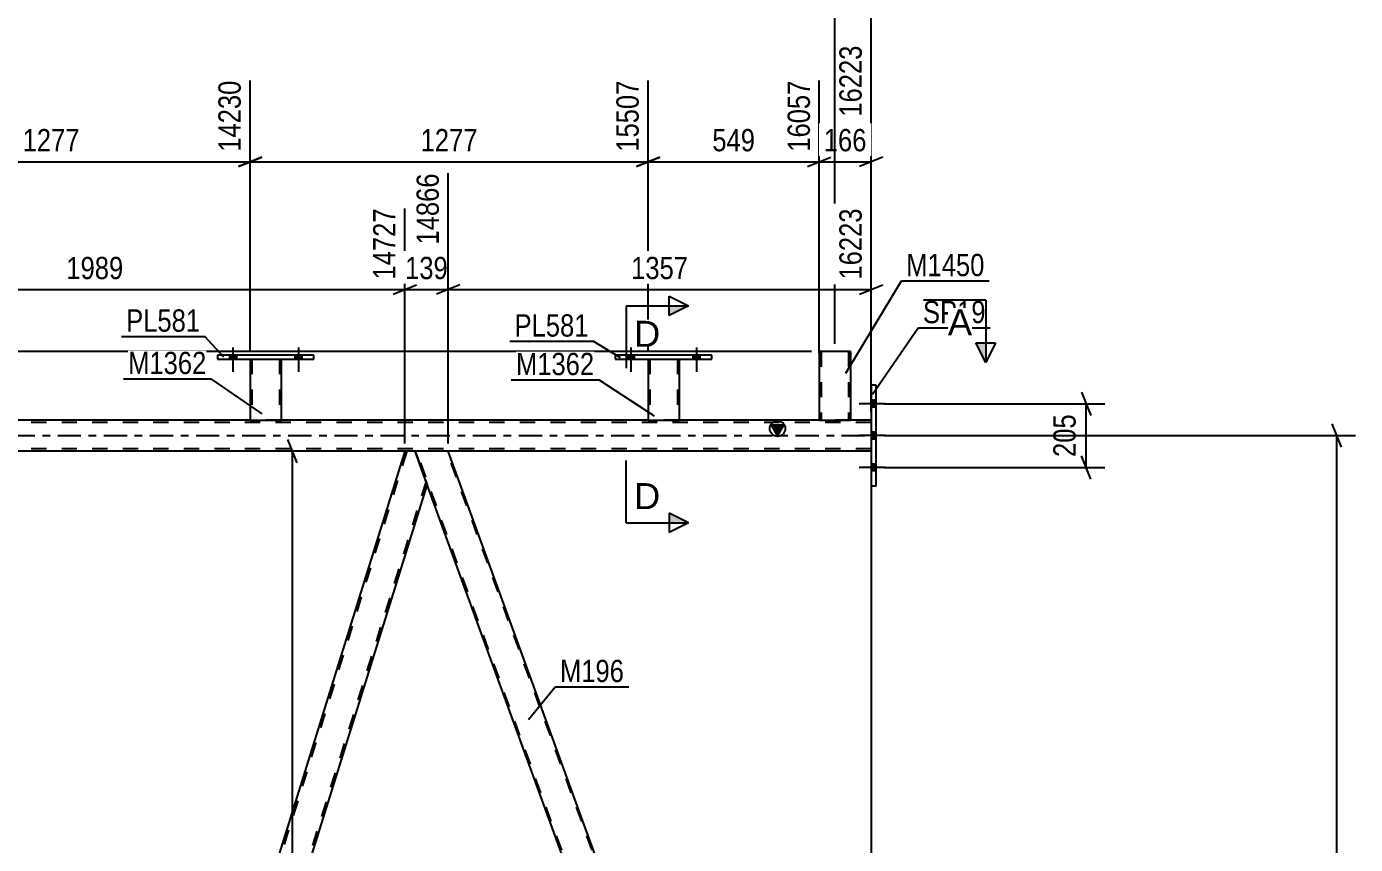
# Model space of a CAD drawing. Header units: millimetres. Extents: x 0 to 1797, y -6 to 560.
# Drawn here: x 1615.5 to 1786, y 374.3 to 479.4 of the extents above; entities that cross this region are included whole.
import ezdxf

# ---------------------------------------------------------------- set-up
doc = ezdxf.new("R2010")
doc.units = ezdxf.units.MM
doc.linetypes.add('DXK_LINE_DOT2', pattern=[3.9198, 1.9599, -1.9599])
doc.linetypes.add('DXK_LINE_DOT3', pattern=[5.9187, 2.979, -0.9799, 0.9799, -0.9799])
doc.styles.add('Arial', font='ARIAL.TTF', dxfattribs={"height": 0.2})
doc.styles.add('Arial Narrow', font='ARIALN.TTF', dxfattribs={"height": 0.2})

# ---------------------------------------------------------------- blocks, each defined once
blk = doc.blocks.new('Bolt-814276781-4158 - 3708')
at = {"linetype": 'Continuous'}
for points in [[(1692.59, 436.66), (1693.47, 436.66), (1693.47, 437.14), (1692.59, 437.14)], [(1700.99, 436.66), (1701.87, 436.66), (1701.87, 437.14), (1700.99, 437.14)]]:
    blk.add_hatch(color=1, dxfattribs=at).paths.add_polyline_path(points)
at = {"color": 1, "linetype": 'Continuous'}
for p, q in [((1692.59, 437.14), (1692.59, 436.66)), ((1693.03, 438.14), (1693.03, 435.02)), ((1693.47, 437.14), (1693.47, 436.66)), ((1700.99, 437.14), (1700.99, 436.66)), ((1701.43, 438.14), (1701.43, 435.02)), ((1701.87, 437.14), (1701.87, 436.66))]:
    blk.add_line(p, q, dxfattribs=at)
blk = doc.blocks.new('Bolt-814276781-3748 - 3708')
at = {"linetype": 'Continuous'}
for points in [[(1723.85, 431.36), (1723.85, 430.48), (1724.49, 430.48), (1724.49, 431.36)], [(1723.85, 431.36), (1723.85, 430.48), (1724.49, 430.48), (1724.49, 431.36)], [(1723.85, 431.36), (1723.85, 430.48), (1724.49, 430.48), (1724.49, 431.36)], [(1723.85, 427.26), (1723.85, 426.38), (1724.49, 426.38), (1724.49, 427.26)], [(1723.85, 427.26), (1723.85, 426.38), (1724.49, 426.38), (1724.49, 427.26)], [(1723.85, 423.16), (1723.85, 422.28), (1724.49, 422.28), (1724.49, 423.16)], [(1723.85, 423.16), (1723.85, 422.28), (1724.49, 422.28), (1724.49, 423.16)], [(1723.85, 423.16), (1723.85, 422.28), (1724.49, 422.28), (1724.49, 423.16)]]:
    blk.add_hatch(color=1, dxfattribs=at).paths.add_polyline_path(points)
at = {"color": 1, "linetype": 'Continuous'}
for p, q in [((1725.65, 430.92), (1722.33, 430.92)), ((1725.65, 430.92), (1722.33, 430.92)), ((1725.65, 430.92), (1722.33, 430.92)), ((1724.49, 431.36), (1723.85, 431.36)), ((1724.49, 431.36), (1723.85, 431.36)), ((1724.49, 431.36), (1723.85, 431.36)), ((1724.49, 430.48), (1723.85, 430.48)), ((1724.49, 430.48), (1723.85, 430.48)), ((1724.49, 430.48), (1723.85, 430.48)), ((1725.65, 426.82), (1722.33, 426.82)), ((1725.65, 426.82), (1722.33, 426.82)), ((1724.49, 427.26), (1723.85, 427.26)), ((1724.49, 427.26), (1723.85, 427.26)), ((1724.49, 426.38), (1723.85, 426.38)), ((1724.49, 426.38), (1723.85, 426.38)), ((1724.49, 423.16), (1723.85, 423.16)), ((1724.49, 423.16), (1723.85, 423.16)), ((1724.49, 423.16), (1723.85, 423.16)), ((1725.65, 422.72), (1722.33, 422.72)), ((1725.65, 422.72), (1722.33, 422.72)), ((1725.65, 422.72), (1722.33, 422.72)), ((1724.49, 422.28), (1723.85, 422.28)), ((1724.49, 422.28), (1723.85, 422.28)), ((1724.49, 422.28), (1723.85, 422.28))]:
    blk.add_line(p, q, dxfattribs=at)
blk = doc.blocks.new('Part-814276781-3942 - 3708')
at = {"color": 2, "linetype": 'Continuous'}
for p, q in [((1724.49, 433.32), (1723.85, 433.32)), ((1723.85, 433.32), (1723.85, 420.32)), ((1724.49, 420.32), (1724.49, 433.32)), ((1724.49, 420.32), (1723.85, 420.32))]:
    blk.add_line(p, q, dxfattribs=at)
blk = doc.blocks.new('Part-814276781-3911 - 3708')
at = {"linetype": 'Continuous'}
blk.add_hatch(color=2, dxfattribs=at).paths.add_polyline_path([(1711.85, 426.82), (1711.05, 428.22), (1712.65, 428.22)])
at = {"color": 7, "linetype": 'DXK_LINE_DOT2'}
for p, q in [((1723.85, 428.5), (1074.94, 428.5)), ((1648.15, 428.82), (1644.15, 428.82)), ((1699.23, 428.82), (1695.23, 428.82)), ((1721.21, 428.82), (1717.21, 428.82)), ((1723.85, 428.82), (1723.85, 424.82)), ((1723.85, 425.14), (1074.94, 425.14)), ((1669.58, 424.82), (1664.01, 424.82))]:
    blk.add_line(p, q, dxfattribs=at)
at = {"color": 2, "linetype": 'Continuous'}
for p, q in [((1644.15, 428.82), (1597.07, 428.82)), ((1695.23, 428.82), (1648.15, 428.82)), ((1717.21, 428.82), (1699.23, 428.82)), ((1711.85, 426.82), (1711.05, 428.22)), ((1711.05, 428.22), (1712.65, 428.22)), ((1712.65, 428.22), (1711.85, 426.82)), ((1723.85, 428.82), (1721.21, 428.82)), ((1664.01, 424.82), (1584.45, 424.82)), ((1723.85, 424.82), (1669.58, 424.82))]:
    blk.add_line(p, q, dxfattribs=at)
at = {"color": 7, "linetype": 'DXK_LINE_DOT3'}
blk.add_line((1074.94, 426.82), (1723.85, 426.82), dxfattribs=at)
at = {"color": 2, "linetype": 'Continuous'}
blk.add_circle((1711.85, 427.72), 1, dxfattribs=at)
blk = doc.blocks.new('Part-814276781-3986 - 3708')
at = {"color": 2, "linetype": 'Continuous'}
for p, q in [((1669.58, 424.82), (1665.33, 424.82)), ((1713.7, 303.6), (1669.58, 424.82)), ((1709.45, 303.6), (1666.85, 420.62))]:
    blk.add_line(p, q, dxfattribs=at)
at = {"color": 7, "linetype": 'DXK_LINE_DOT2'}
for p, q in [((1665.33, 424.82), (1666.85, 420.62)), ((1709.62, 303.6), (1665.5, 424.82)), ((1713.53, 303.6), (1669.41, 424.82)), ((1709.45, 303.6), (1713.7, 303.6))]:
    blk.add_line(p, q, dxfattribs=at)
blk = doc.blocks.new('Part-814276781-4017 - 3708')
at = {"color": 2, "linetype": 'Continuous'}
for p, q in [((1584.45, 424.82), (1580.19, 424.82)), ((1626.82, 308.42), (1584.45, 424.82)), ((1622.56, 308.42), (1581.72, 420.62))]:
    blk.add_line(p, q, dxfattribs=at)
at = {"color": 7, "linetype": 'DXK_LINE_DOT2'}
for p, q in [((1580.19, 424.82), (1581.72, 420.62)), ((1624.48, 303.6), (1580.36, 424.82)), ((1628.4, 303.6), (1584.28, 424.82)), ((1624.31, 303.6), (1622.56, 308.42)), ((1628.57, 303.6), (1626.82, 308.42)), ((1628.57, 303.6), (1624.31, 303.6))]:
    blk.add_line(p, q, dxfattribs=at)
blk = doc.blocks.new('Part-814276781-4022 - 3708')
at = {"color": 7, "linetype": 'DXK_LINE_DOT2'}
for p, q in [((1664.26, 424.82), (1627.44, 306.7)), ((1666.74, 420.94), (1630.16, 303.6)), ((1666.87, 420.57), (1666.85, 420.62)), ((1666.87, 420.57), (1666.85, 420.62)), ((1627.73, 308.42), (1627.31, 307.07)), ((1628.57, 303.6), (1627.31, 307.07)), ((1631.91, 308.42), (1630.41, 303.6)), ((1630.41, 303.6), (1628.57, 303.6))]:
    blk.add_line(p, q, dxfattribs=at)
at = {"color": 2, "linetype": 'Continuous'}
for p, q in [((1664.01, 424.82), (1627.73, 308.42)), ((1665.33, 424.82), (1664.01, 424.82)), ((1666.85, 420.62), (1665.33, 424.82)), ((1666.87, 420.57), (1631.91, 308.42))]:
    blk.add_line(p, q, dxfattribs=at)
blk = doc.blocks.new('Bolt-814276781-4161 - 3708')
at = {"linetype": 'Continuous'}
for points in [[(1641.51, 436.66), (1642.39, 436.66), (1642.39, 437.14), (1641.51, 437.14)], [(1649.91, 436.66), (1650.79, 436.66), (1650.79, 437.14), (1649.91, 437.14)]]:
    blk.add_hatch(color=1, dxfattribs=at).paths.add_polyline_path(points)
at = {"color": 1, "linetype": 'Continuous'}
for p, q in [((1641.51, 437.14), (1641.51, 436.66)), ((1641.95, 438.14), (1641.95, 435.02)), ((1642.39, 437.14), (1642.39, 436.66)), ((1649.91, 437.14), (1649.91, 436.66)), ((1650.35, 438.14), (1650.35, 435.02)), ((1650.79, 437.14), (1650.79, 436.66))]:
    blk.add_line(p, q, dxfattribs=at)
blk = doc.blocks.new('Part-814276781-4102 - 3708')
at = {"color": 2, "linetype": 'Continuous'}
for p, q in [((1717.21, 437.62), (1717.21, 428.82)), ((1721.21, 437.62), (1717.21, 437.62)), ((1721.21, 437.62), (1721.21, 428.82)), ((1717.21, 428.82), (1721.21, 428.82))]:
    blk.add_line(p, q, dxfattribs=at)
at = {"color": 7, "linetype": 'DXK_LINE_DOT2'}
for p, q in [((1717.45, 437.62), (1717.45, 428.82)), ((1720.9, 437.62), (1720.91, 437.62)), ((1720.91, 437.62), (1720.95, 437.62)), ((1720.95, 437.62), (1720.97, 437.62)), ((1720.97, 437.62), (1720.97, 428.82)), ((1720.95, 428.82), (1720.91, 428.82)), ((1720.95, 428.82), (1720.91, 428.82)), ((1720.97, 428.82), (1720.95, 428.82)), ((1720.95, 428.82), (1720.97, 428.82))]:
    blk.add_line(p, q, dxfattribs=at)
blk = doc.blocks.new('Part-814276781-4107 - 3708')
at = {"color": 2, "linetype": 'Continuous'}
for p, q in [((1691.03, 437.14), (1691.03, 436.66)), ((1703.43, 437.14), (1691.03, 437.14)), ((1691.03, 436.66), (1703.43, 436.66)), ((1703.43, 436.66), (1703.43, 437.14))]:
    blk.add_line(p, q, dxfattribs=at)
blk = doc.blocks.new('Part-814276781-4112 - 3708')
at = {"color": 2, "linetype": 'Continuous'}
for p, q in [((1695.23, 436.66), (1695.23, 428.82)), ((1699.23, 436.66), (1699.23, 428.82)), ((1695.23, 428.82), (1699.23, 428.82))]:
    blk.add_line(p, q, dxfattribs=at)
at = {"color": 7, "linetype": 'DXK_LINE_DOT2'}
for p, q in [((1695.23, 436.66), (1699.23, 436.66)), ((1695.23, 436.66), (1695.23, 436.66)), ((1695.23, 436.66), (1695.23, 436.66)), ((1695.47, 436.66), (1695.47, 428.82)), ((1698.99, 436.66), (1698.99, 428.82)), ((1699.23, 436.66), (1699.23, 436.66)), ((1699.23, 436.66), (1699.23, 436.66)), ((1698.94, 428.82), (1698.97, 428.82)), ((1698.94, 428.82), (1698.97, 428.82)), ((1698.97, 428.82), (1698.99, 428.82)), ((1698.97, 428.82), (1698.99, 428.82))]:
    blk.add_line(p, q, dxfattribs=at)
blk = doc.blocks.new('Part-814276781-4117 - 3708')
at = {"color": 2, "linetype": 'Continuous'}
for p, q in [((1639.95, 437.14), (1639.95, 436.66)), ((1652.35, 437.14), (1639.95, 437.14)), ((1639.95, 436.66), (1652.35, 436.66)), ((1652.35, 436.66), (1652.35, 437.14))]:
    blk.add_line(p, q, dxfattribs=at)
blk = doc.blocks.new('Part-814276781-4122 - 3708')
at = {"color": 2, "linetype": 'Continuous'}
for p, q in [((1644.15, 436.66), (1644.15, 428.82)), ((1648.15, 436.66), (1648.15, 428.82)), ((1644.15, 428.82), (1648.15, 428.82))]:
    blk.add_line(p, q, dxfattribs=at)
at = {"color": 7, "linetype": 'DXK_LINE_DOT2'}
for p, q in [((1644.15, 436.66), (1648.15, 436.66)), ((1644.15, 436.66), (1644.15, 436.66)), ((1644.15, 436.66), (1644.15, 436.66)), ((1644.39, 436.66), (1644.39, 428.82)), ((1647.91, 436.66), (1647.91, 428.82)), ((1648.15, 436.66), (1648.15, 436.66)), ((1648.15, 436.66), (1648.15, 436.66)), ((1647.86, 428.82), (1647.89, 428.82)), ((1647.86, 428.82), (1647.89, 428.82)), ((1647.89, 428.82), (1647.91, 428.82)), ((1647.89, 428.82), (1647.91, 428.82))]:
    blk.add_line(p, q, dxfattribs=at)
blk = doc.blocks.new('Bolt-814276781-4159 - 3708')
at = {"linetype": 'Continuous'}
for points in [[(1692.59, 436.66), (1693.47, 436.66), (1693.47, 437.14), (1692.59, 437.14)], [(1700.99, 436.66), (1701.87, 436.66), (1701.87, 437.14), (1700.99, 437.14)]]:
    blk.add_hatch(color=1, dxfattribs=at).paths.add_polyline_path(points)
at = {"color": 1, "linetype": 'Continuous'}
for p, q in [((1692.59, 437.14), (1692.59, 436.66)), ((1693.03, 438.14), (1693.03, 435.02)), ((1693.47, 437.14), (1693.47, 436.66)), ((1700.99, 437.14), (1700.99, 436.66)), ((1701.43, 438.14), (1701.43, 435.02)), ((1701.87, 437.14), (1701.87, 436.66))]:
    blk.add_line(p, q, dxfattribs=at)
blk = doc.blocks.new('Bolt-814276781-4160 - 3708')
at = {"linetype": 'Continuous'}
for points in [[(1641.51, 436.66), (1642.39, 436.66), (1642.39, 437.14), (1641.51, 437.14)], [(1649.91, 436.66), (1650.79, 436.66), (1650.79, 437.14), (1649.91, 437.14)]]:
    blk.add_hatch(color=1, dxfattribs=at).paths.add_polyline_path(points)
at = {"color": 1, "linetype": 'Continuous'}
for p, q in [((1641.51, 437.14), (1641.51, 436.66)), ((1641.95, 438.14), (1641.95, 435.02)), ((1642.39, 437.14), (1642.39, 436.66)), ((1649.91, 437.14), (1649.91, 436.66)), ((1650.35, 438.14), (1650.35, 435.02)), ((1650.79, 437.14), (1650.79, 436.66))]:
    blk.add_line(p, q, dxfattribs=at)
blk = doc.blocks.new('StraightDimension-814276781-4329 - 3708')
at = {"color": 7, "linetype": 'Continuous'}
for p, q in [((1695.23, 437.66), (1695.23, 472.43)), ((1717.21, 437.43), (1717.21, 472.43)), ((1696.73, 462.59), (1693.73, 461.39)), ((1715.71, 461.39), (1718.71, 462.59)), ((1695.23, 461.99), (1717.21, 461.99))]:
    blk.add_line(p, q, dxfattribs=at)
at = {"color": 0, "linetype": 'Continuous'}
blk.add_wipeout([(1716.61, 473.03), (1712.41, 473.03), (1712.41, 462.69), (1716.61, 462.69)], dxfattribs=at)
at = {"color": 0}
blk.add_wipeout([(1709.56, 462.74), (1709.56, 466.94), (1702.88, 466.94), (1702.88, 462.74)], dxfattribs=at)
at = {"color": 3, "linetype": 'Continuous', "style": 'Arial Narrow'}
blk.add_text('16057', height=2.863, rotation=90.0002, dxfattribs=at).set_placement((1716.01, 463.29))
at = {"color": 3, "style": 'Arial Narrow'}
blk.add_text('549', height=2.863, dxfattribs=at).set_placement((1703.48, 463.34))
blk = doc.blocks.new('StraightDimension-814276781-5131 - 3708')
at = {"color": 7, "linetype": 'Continuous'}
for p, q in [((1719.21, 438.62), (1719.21, 502.55)), ((1723.85, 429.82), (1723.85, 502.55)), ((1717.71, 487), (1720.71, 488.2)), ((1725.35, 488.2), (1722.35, 487)), ((1719.21, 487.6), (1723.85, 487.6))]:
    blk.add_line(p, q, dxfattribs=at)
at = {"color": 0}
blk.add_wipeout([(1724.87, 488.35), (1724.87, 492.55), (1718.19, 492.55), (1718.19, 488.35)], dxfattribs=at)
at = {"color": 3, "style": 'Arial Narrow'}
blk.add_text('116', height=2.863, dxfattribs=at).set_placement((1718.79, 488.95))
at = {"color": 0, "linetype": 'Continuous'}
blk.add_wipeout([(1723.25, 503.14), (1719.05, 503.14), (1719.05, 492.8), (1723.25, 492.8)], dxfattribs=at)
at = {"color": 3, "linetype": 'Continuous', "style": 'Arial Narrow'}
blk.add_text('16223', height=2.863, rotation=90.0002, dxfattribs=at).set_placement((1722.65, 493.4))
blk = doc.blocks.new('StraightDimension-814276781-4388 - 3708')
at = {"color": 7, "linetype": 'Continuous'}
for p, q in [((1750.86, 432.42), (1752.06, 429.42)), ((1725.49, 430.92), (1753.86, 430.92)), ((1751.46, 422.72), (1751.46, 430.92)), ((1752.06, 421.22), (1750.86, 424.22)), ((1725.49, 422.72), (1753.86, 422.72))]:
    blk.add_line(p, q, dxfattribs=at)
at = {"color": 0}
blk.add_wipeout([(1750.71, 430.16), (1746.51, 430.16), (1746.51, 423.48), (1750.71, 423.48)], dxfattribs=at)
at = {"color": 3, "style": 'Arial Narrow'}
blk.add_text('205', height=2.863, rotation=90.0002, dxfattribs=at).set_placement((1750.11, 424.08))
blk = doc.blocks.new('StraightDimension-814276781-4309 - 3708')
at = {"color": 7, "linetype": 'Continuous'}
for p, q in [((1593.07, 437.66), (1593.07, 472.43)), ((1644.15, 437.66), (1644.15, 472.43)), ((1594.57, 462.59), (1591.57, 461.39)), ((1642.65, 461.39), (1645.65, 462.59)), ((1593.07, 461.99), (1644.15, 461.99))]:
    blk.add_line(p, q, dxfattribs=at)
at = {"color": 0, "linetype": 'Continuous'}
blk.add_wipeout([(1643.55, 473.03), (1639.35, 473.03), (1639.35, 462.69), (1643.55, 462.69)], dxfattribs=at)
at = {"color": 0}
blk.add_wipeout([(1622.87, 462.74), (1622.87, 466.94), (1614.36, 466.94), (1614.36, 462.74)], dxfattribs=at)
at = {"color": 3, "linetype": 'Continuous', "style": 'Arial Narrow'}
blk.add_text('14230', height=2.863, rotation=90.0002, dxfattribs=at).set_placement((1642.95, 463.29))
at = {"color": 3, "style": 'Arial Narrow'}
blk.add_text('1277', height=2.863, dxfattribs=at).set_placement((1614.96, 463.34))
blk = doc.blocks.new('StraightDimension-814276781-4319 - 3708')
at = {"color": 7, "linetype": 'Continuous'}
for p, q in [((1644.15, 437.66), (1644.15, 472.43)), ((1695.23, 437.66), (1695.23, 472.43)), ((1645.65, 462.59), (1642.65, 461.39)), ((1693.73, 461.39), (1696.73, 462.59)), ((1644.15, 461.99), (1695.23, 461.99))]:
    blk.add_line(p, q, dxfattribs=at)
at = {"color": 0, "linetype": 'Continuous'}
blk.add_wipeout([(1694.63, 473.03), (1690.43, 473.03), (1690.43, 462.69), (1694.63, 462.69)], dxfattribs=at)
at = {"color": 0}
blk.add_wipeout([(1673.95, 462.74), (1673.95, 466.94), (1665.44, 466.94), (1665.44, 462.74)], dxfattribs=at)
at = {"color": 3, "linetype": 'Continuous', "style": 'Arial Narrow'}
blk.add_text('15507', height=2.863, rotation=90.0002, dxfattribs=at).set_placement((1694.03, 463.29))
at = {"color": 3, "style": 'Arial Narrow'}
blk.add_text('1277', height=2.863, dxfattribs=at).set_placement((1666.04, 463.34))
blk = doc.blocks.new('StraightDimension-814276781-4339 - 3708')
at = {"color": 7, "linetype": 'Continuous'}
for p, q in [((1723.85, 429.82), (1723.85, 476.93)), ((1717.21, 437.43), (1717.21, 472.43)), ((1715.71, 461.39), (1718.71, 462.59)), ((1725.35, 462.59), (1722.35, 461.39)), ((1717.21, 461.99), (1723.85, 461.99))]:
    blk.add_line(p, q, dxfattribs=at)
at = {"color": 0}
blk.add_wipeout([(1723.87, 462.74), (1723.87, 466.94), (1717.19, 466.94), (1717.19, 462.74)], dxfattribs=at)
at = {"color": 3, "style": 'Arial Narrow'}
blk.add_text('166', height=2.863, dxfattribs=at).set_placement((1717.79, 463.34))
at = {"color": 0, "linetype": 'Continuous'}
blk.add_wipeout([(1723.25, 477.53), (1719.05, 477.53), (1719.05, 467.19), (1723.25, 467.19)], dxfattribs=at)
at = {"color": 3, "linetype": 'Continuous', "style": 'Arial Narrow'}
blk.add_text('16223', height=2.863, rotation=90.0002, dxfattribs=at).set_placement((1722.65, 467.79))
blk = doc.blocks.new('StraightDimension-814276781-4619 - 3708')
at = {"color": 7, "linetype": 'Continuous'}
for p, q in [((1584.45, 425.82), (1584.45, 460.51)), ((1664.01, 425.82), (1664.01, 456.01)), ((1585.95, 446.17), (1582.95, 444.97)), ((1584.45, 445.57), (1664.01, 445.57)), ((1662.51, 444.97), (1665.51, 446.17))]:
    blk.add_line(p, q, dxfattribs=at)
at = {"color": 0, "linetype": 'Continuous'}
blk.add_wipeout([(1663.41, 456.61), (1659.21, 456.61), (1659.21, 446.27), (1663.41, 446.27)], dxfattribs=at)
at = {"color": 0}
blk.add_wipeout([(1628.48, 446.32), (1628.48, 450.52), (1619.97, 450.52), (1619.97, 446.32)], dxfattribs=at)
at = {"color": 3, "linetype": 'Continuous', "style": 'Arial Narrow'}
blk.add_text('14727', height=2.863, rotation=90.0002, dxfattribs=at).set_placement((1662.81, 446.87))
at = {"color": 3, "style": 'Arial Narrow'}
blk.add_text('1989', height=2.863, dxfattribs=at).set_placement((1620.57, 446.92))
blk = doc.blocks.new('StraightDimension-814276781-5132 - 3708')
at = {"color": 7, "linetype": 'Continuous'}
blk.add_line((1719.21, 438.62), (1719.21, 502.55), dxfattribs=at)
blk = doc.blocks.new('StraightDimension-814276781-4638 - 3708')
at = {"color": 7, "linetype": 'Continuous'}
for p, q in [((1669.58, 425.82), (1669.58, 460.51)), ((1664.01, 425.82), (1664.01, 456.01)), ((1662.51, 444.97), (1665.51, 446.17)), ((1664.01, 445.57), (1669.58, 445.57)), ((1671.08, 446.17), (1668.08, 444.97))]:
    blk.add_line(p, q, dxfattribs=at)
at = {"color": 0}
blk.add_wipeout([(1670.14, 446.32), (1670.14, 450.52), (1663.45, 450.52), (1663.45, 446.32)], dxfattribs=at)
at = {"color": 3, "style": 'Arial Narrow'}
blk.add_text('139', height=2.863, dxfattribs=at).set_placement((1664.05, 446.92))
at = {"color": 0, "linetype": 'Continuous'}
blk.add_wipeout([(1668.98, 461.11), (1664.78, 461.11), (1664.78, 450.77), (1668.98, 450.77)], dxfattribs=at)
at = {"color": 3, "linetype": 'Continuous', "style": 'Arial Narrow'}
blk.add_text('14866', height=2.863, rotation=90.0002, dxfattribs=at).set_placement((1668.38, 451.37))
blk = doc.blocks.new('StraightDimension-814276781-4663 - 3708')
at = {"color": 7, "linetype": 'Continuous'}
for p, q in [((1669.58, 425.82), (1669.58, 460.51)), ((1723.85, 429.82), (1723.85, 456.01)), ((1671.08, 446.17), (1668.08, 444.97)), ((1669.58, 445.57), (1723.85, 445.57)), ((1722.35, 444.97), (1725.35, 446.17))]:
    blk.add_line(p, q, dxfattribs=at)
at = {"color": 0, "linetype": 'Continuous'}
blk.add_wipeout([(1723.25, 456.61), (1719.05, 456.61), (1719.05, 446.27), (1723.25, 446.27)], dxfattribs=at)
at = {"color": 0}
blk.add_wipeout([(1700.97, 446.32), (1700.97, 450.52), (1692.46, 450.52), (1692.46, 446.32)], dxfattribs=at)
at = {"color": 3, "linetype": 'Continuous', "style": 'Arial Narrow'}
blk.add_text('16223', height=2.863, rotation=90.0002, dxfattribs=at).set_placement((1722.65, 446.87))
at = {"color": 3, "style": 'Arial Narrow'}
blk.add_text('1357', height=2.863, dxfattribs=at).set_placement((1693.06, 446.92))
blk = doc.blocks.new('StraightDimension-814276781-4691 - 3708')
at = {"color": 7, "linetype": 'Continuous'}
for p, q in [((1723.85, 423.82), (1723.85, 354.01)), ((1761.47, 304.6), (1761.47, 359.26)), ((1725.35, 357.01), (1722.35, 355.81)), ((1759.97, 355.81), (1762.97, 357.01)), ((1723.85, 356.41), (1761.47, 356.41))]:
    blk.add_line(p, q, dxfattribs=at)
at = {"color": 0}
blk.add_wipeout([(1746.92, 357.16), (1746.92, 361.36), (1738.4, 361.36), (1738.4, 357.16)], dxfattribs=at)
at = {"color": 3, "style": 'Arial Narrow'}
blk.add_text('1431', height=2.863, dxfattribs=at).set_placement((1739, 357.76))
blk = doc.blocks.new('StraightDimension-814276781-5006 - 3708')
at = {"color": 7, "linetype": 'Continuous'}
for p, q in [((1784.22, 425.32), (1783.02, 428.32)), ((1725.49, 426.82), (1786.02, 426.82)), ((1783.62, 300.96), (1783.62, 426.82)), ((1783.02, 302.46), (1784.22, 299.46)), ((1763.11, 300.96), (1786.02, 300.96))]:
    blk.add_line(p, q, dxfattribs=at)
at = {"color": 0}
blk.add_wipeout([(1782.87, 368.15), (1778.67, 368.15), (1778.67, 359.63), (1782.87, 359.63)], dxfattribs=at)
at = {"color": 3, "style": 'Arial Narrow'}
blk.add_text('3147', height=2.863, rotation=90.0002, dxfattribs=at).set_placement((1782.27, 360.23))
blk = doc.blocks.new('StraightDimension-814276781-5120 - 3708')
at = {"color": 7, "linetype": 'Continuous'}
for p, q in [((1686.56, 424.82), (1646.76, 424.82)), ((1650.21, 423.32), (1649.01, 426.32)), ((1649.61, 303.6), (1649.61, 424.82)), ((1685.69, 303.6), (1646.76, 303.6)), ((1649.01, 305.1), (1650.21, 302.1))]:
    blk.add_line(p, q, dxfattribs=at)
at = {"color": 0}
blk.add_wipeout([(1648.86, 368.47), (1644.66, 368.47), (1644.66, 359.95), (1648.86, 359.95)], dxfattribs=at)
at = {"color": 3, "style": 'Arial Narrow'}
blk.add_text('3031', height=2.863, rotation=90.0002, dxfattribs=at).set_placement((1648.26, 360.55))
blk = doc.blocks.new('StraightDimension-814276781-5170 - 3708')
at = {"color": 7, "linetype": 'Continuous'}
blk.add_line((1716.21, 437.62), (1046.09, 437.62), dxfattribs=at)
blk = doc.blocks.new('Mark-814276781-4118 - 3708')
at = {"color": 0}
blk.add_wipeout([(1638.55, 434.72), (1638.55, 437.72), (1628.5, 437.72), (1628.5, 434.72)], dxfattribs=at)
blk.add_wipeout([(1638.55, 434.72), (1638.55, 437.72), (1628.5, 437.72), (1628.5, 434.72)], dxfattribs=at)
at = {"color": 30, "linetype": 'Continuous'}
for p in [(1627.9, 434.12), (1645.69, 429.62)]:
    blk.add_line(p, (1639.15, 434.12), dxfattribs=at)
at = {"color": 3, "style": 'Arial Narrow'}
blk.add_text('M1362', height=2.863, dxfattribs=at).set_placement((1628.5, 434.72))
blk = doc.blocks.new('Mark-814276781-4098 - 3708')
at = {"color": 0}
blk.add_wipeout([(1738.43, 447.3), (1738.43, 450.3), (1728.37, 450.3), (1728.37, 447.3)], dxfattribs=at)
blk.add_wipeout([(1738.43, 447.3), (1738.43, 450.3), (1728.37, 450.3), (1728.37, 447.3)], dxfattribs=at)
at = {"color": 30, "linetype": 'Continuous'}
for p, q in [((1720.61, 434.83), (1727.77, 446.7)), ((1727.77, 446.7), (1739.03, 446.7))]:
    blk.add_line(p, q, dxfattribs=at)
at = {"color": 3, "style": 'Arial Narrow'}
blk.add_text('M1450', height=2.863, dxfattribs=at).set_placement((1728.37, 447.3))
blk = doc.blocks.new('Mark-814276781-4103 - 3708')
at = {"color": 0}
blk.add_wipeout([(1687.6, 439.54), (1687.6, 442.54), (1678.1, 442.54), (1678.1, 439.54)], dxfattribs=at)
blk.add_wipeout([(1687.6, 439.54), (1687.6, 442.54), (1678.1, 442.54), (1678.1, 439.54)], dxfattribs=at)
at = {"color": 30, "linetype": 'Continuous'}
for p in [(1677.5, 438.94), (1691.7, 436.8)]:
    blk.add_line(p, (1688.2, 438.94), dxfattribs=at)
at = {"color": 3, "style": 'Arial Narrow'}
blk.add_text('PL581', height=2.863, dxfattribs=at).set_placement((1678.1, 439.54))
blk = doc.blocks.new('Mark-814276781-4108 - 3708')
at = {"color": 0}
blk.add_wipeout([(1688.33, 434.59), (1688.33, 437.59), (1678.28, 437.59), (1678.28, 434.59)], dxfattribs=at)
blk.add_wipeout([(1688.33, 434.59), (1688.33, 437.59), (1678.28, 437.59), (1678.28, 434.59)], dxfattribs=at)
at = {"color": 30, "linetype": 'Continuous'}
for p in [(1677.68, 433.99), (1696.04, 429.34)]:
    blk.add_line(p, (1688.93, 433.99), dxfattribs=at)
at = {"color": 3, "style": 'Arial Narrow'}
blk.add_text('M1362', height=2.863, dxfattribs=at).set_placement((1678.28, 434.59))
blk = doc.blocks.new('Mark-814276781-3938 - 3708')
at = {"color": 0}
blk.add_wipeout([(1738.56, 441.26), (1738.56, 444.26), (1730.52, 444.26), (1730.52, 441.26)], dxfattribs=at)
blk.add_wipeout([(1738.56, 441.26), (1738.56, 444.26), (1730.52, 444.26), (1730.52, 441.26)], dxfattribs=at)
at = {"color": 30, "linetype": 'Continuous'}
for p, q in [((1724.05, 432.15), (1729.92, 440.66)), ((1729.92, 440.66), (1739.16, 440.66))]:
    blk.add_line(p, q, dxfattribs=at)
at = {"color": 3, "style": 'Arial Narrow'}
blk.add_text('SP19', height=2.863, dxfattribs=at).set_placement((1730.52, 441.26))
blk = doc.blocks.new('SectionMark-814276781-5227 - 3708')
at = {"linetype": 'Continuous'}
blk.add_hatch(color=6, dxfattribs=at).paths.add_polyline_path([(1737.32, 438.72), (1738.57, 438.72), (1738.57, 436.22)])
at = {"color": 6, "linetype": 'Continuous'}
for p, q in [((1738.57, 444.22), (1730.57, 444.22)), ((1738.57, 444.22), (1738.57, 436.22)), ((1737.32, 438.72), (1739.82, 438.72)), ((1738.57, 436.22), (1737.32, 438.72)), ((1739.82, 438.72), (1738.57, 436.22))]:
    blk.add_line(p, q, dxfattribs=at)
at = {"color": 0, "linetype": 'Continuous'}
blk.add_wipeout([(1736.82, 439.72), (1736.82, 443.22), (1733.71, 443.22), (1733.71, 439.72)], dxfattribs=at)
at = {"color": 3, "linetype": 'Continuous', "style": 'Arial'}
blk.add_text('A', height=3.34, dxfattribs=at).set_placement((1733.71, 439.72))
blk = doc.blocks.new('Mark-814276781-3982 - 3708')
at = {"color": 0}
blk.add_wipeout([(1692.15, 395.16), (1692.15, 398.16), (1683.93, 398.16), (1683.93, 395.16)], dxfattribs=at)
blk.add_wipeout([(1692.15, 395.16), (1692.15, 398.16), (1683.93, 398.16), (1683.93, 395.16)], dxfattribs=at)
at = {"color": 30, "linetype": 'Continuous'}
for p, q in [((1679.89, 390.38), (1683.33, 394.56)), ((1683.33, 394.56), (1692.75, 394.56))]:
    blk.add_line(p, q, dxfattribs=at)
at = {"color": 3, "style": 'Arial Narrow'}
blk.add_text('M196', height=2.863, dxfattribs=at).set_placement((1683.93, 395.16))
blk = doc.blocks.new('Mark-814276781-4113 - 3708')
at = {"color": 0}
blk.add_wipeout([(1637.75, 440.17), (1637.75, 443.17), (1628.25, 443.17), (1628.25, 440.17)], dxfattribs=at)
blk.add_wipeout([(1637.75, 440.17), (1637.75, 443.17), (1628.25, 443.17), (1628.25, 440.17)], dxfattribs=at)
at = {"color": 30, "linetype": 'Continuous'}
for p in [(1627.65, 439.57), (1640.79, 436.88)]:
    blk.add_line(p, (1638.35, 439.57), dxfattribs=at)
at = {"color": 3, "style": 'Arial Narrow'}
blk.add_text('PL581', height=2.863, dxfattribs=at).set_placement((1628.25, 440.17))
blk = doc.blocks.new('SectionMark-814276781-5237 - 3708')
at = {"linetype": 'Continuous'}
for points in [[(1697.93, 442.23), (1697.93, 443.48), (1700.43, 443.48)], [(1697.93, 415.63), (1697.93, 416.88), (1700.43, 415.63)]]:
    blk.add_hatch(color=6, dxfattribs=at).paths.add_polyline_path(points)
at = {"color": 6, "linetype": 'Continuous'}
for p, q in [((1692.43, 443.48), (1692.43, 435.48)), ((1692.43, 443.48), (1700.43, 443.48)), ((1697.93, 442.23), (1697.93, 444.73)), ((1697.93, 444.73), (1700.43, 443.48)), ((1700.43, 443.48), (1697.93, 442.23)), ((1692.43, 415.63), (1692.43, 423.63)), ((1700.43, 415.63), (1697.93, 416.88)), ((1697.93, 416.88), (1697.93, 414.38)), ((1692.43, 415.63), (1700.43, 415.63)), ((1700.43, 415.63), (1697.93, 414.38))]:
    blk.add_line(p, q, dxfattribs=at)
at = {"color": 0, "linetype": 'Continuous'}
for points in [[(1696.8, 438.23), (1696.8, 441.73), (1693.43, 441.73), (1693.43, 438.23)], [(1696.8, 417.38), (1696.8, 420.88), (1693.43, 420.88), (1693.43, 417.38)]]:
    blk.add_wipeout(points, dxfattribs=at)
at = {"color": 3, "linetype": 'Continuous', "style": 'Arial'}
for p in [(1693.43, 438.23), (1693.43, 417.38)]:
    blk.add_text('D', height=3.34, dxfattribs=at).set_placement(p)

msp = doc.modelspace()

# ---------------------------------------------------------------- block references
for name in ['Part-814276781-4117 - 3708', 'Bolt-814276781-4161 - 3708', 'Bolt-814276781-4160 - 3708', 'Part-814276781-4122 - 3708', 'Part-814276781-4107 - 3708', 'Bolt-814276781-4158 - 3708', 'Bolt-814276781-4159 - 3708', 'Part-814276781-4112 - 3708', 'Part-814276781-4102 - 3708', 'Part-814276781-3942 - 3708', 'Bolt-814276781-3748 - 3708', 'Part-814276781-3911 - 3708', 'Part-814276781-4017 - 3708', 'Part-814276781-4022 - 3708', 'Part-814276781-3986 - 3708']:
    msp.add_blockref(name, (0, 0))

# ---------------------------------------------------------------- next in the draw order: block references
for name in ['StraightDimension-814276781-4309 - 3708', 'StraightDimension-814276781-4329 - 3708']:
    msp.add_blockref(name, (0, 0))

# ---------------------------------------------------------------- next in the draw order: block references
for name in ['StraightDimension-814276781-5131 - 3708', 'StraightDimension-814276781-4319 - 3708']:
    msp.add_blockref(name, (0, 0))

# ---------------------------------------------------------------- next in the draw order: block references
for name in ['StraightDimension-814276781-4619 - 3708', 'StraightDimension-814276781-4388 - 3708']:
    msp.add_blockref(name, (0, 0))

# ---------------------------------------------------------------- next in the draw order: block references
for name in ['StraightDimension-814276781-4339 - 3708', 'StraightDimension-814276781-4691 - 3708']:
    msp.add_blockref(name, (0, 0))

# ---------------------------------------------------------------- next in the draw order: block references
msp.add_blockref('StraightDimension-814276781-5132 - 3708', (0, 0))

# ---------------------------------------------------------------- next in the draw order: block references
msp.add_blockref('StraightDimension-814276781-4638 - 3708', (0, 0))

# ---------------------------------------------------------------- next in the draw order: block references
msp.add_blockref('StraightDimension-814276781-4663 - 3708', (0, 0))

# ---------------------------------------------------------------- next in the draw order: block references
for name in ['Mark-814276781-4098 - 3708', 'StraightDimension-814276781-5170 - 3708', 'StraightDimension-814276781-5006 - 3708', 'StraightDimension-814276781-5120 - 3708']:
    msp.add_blockref(name, (0, 0))

# ---------------------------------------------------------------- next in the draw order: block references
for name in ['Mark-814276781-3938 - 3708', 'Mark-814276781-4103 - 3708', 'Mark-814276781-4118 - 3708', 'Mark-814276781-3982 - 3708']:
    msp.add_blockref(name, (0, 0))

# ---------------------------------------------------------------- next in the draw order: block references
msp.add_blockref('Mark-814276781-4108 - 3708', (0, 0))

# ---------------------------------------------------------------- next in the draw order: block references
msp.add_blockref('SectionMark-814276781-5227 - 3708', (0, 0))

# ---------------------------------------------------------------- next in the draw order: block references
for name in ['SectionMark-814276781-5237 - 3708', 'Mark-814276781-4113 - 3708']:
    msp.add_blockref(name, (0, 0))

doc.saveas('drawing.dxf')
